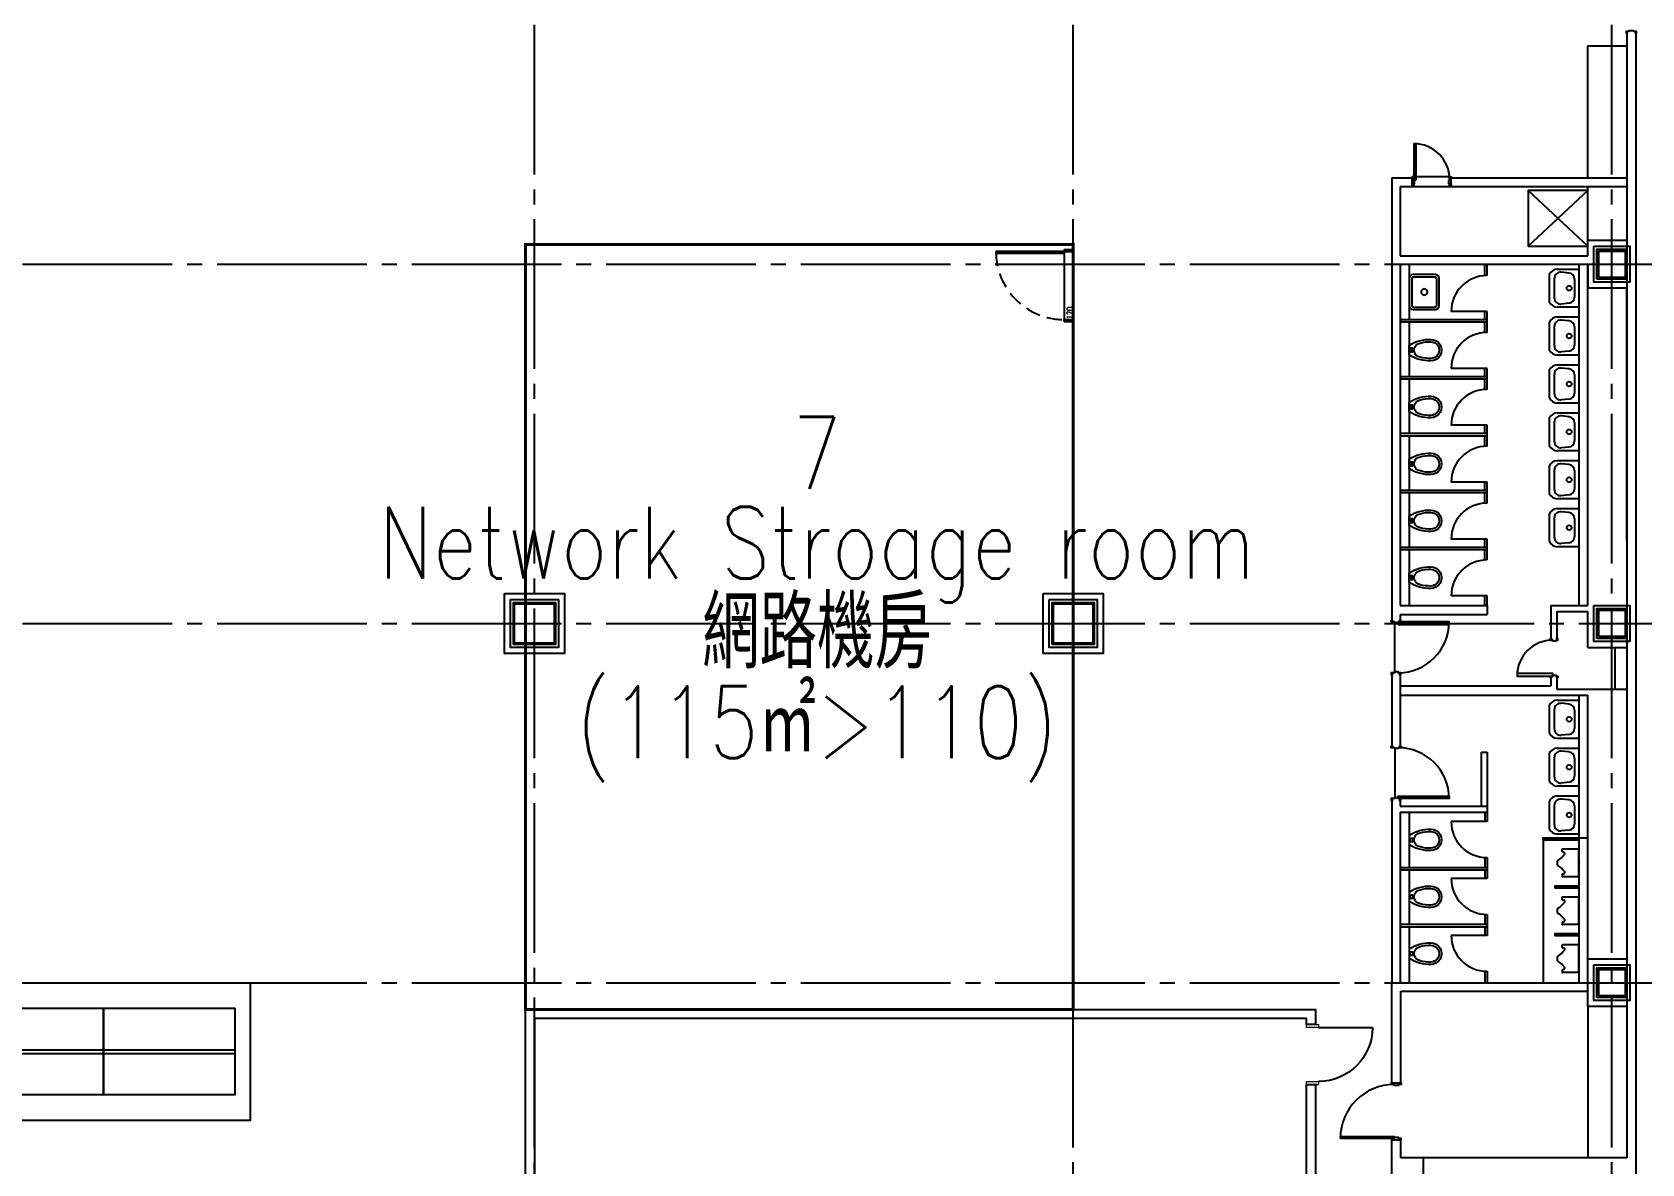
# Model space of a CAD drawing. Header units: millimetres. Extents: x -48783 to 30095, y 6477 to 24477.
# Drawn here: x 21661 to 24350, y 15447 to 17337 of the extents above; entities that cross this region are included whole.
import ezdxf
from ezdxf.enums import TextEntityAlignment as Align

# ---------------------------------------------------------------- set-up
doc = ezdxf.new("R2010")
doc.units = ezdxf.units.MM
doc.header["$LTSCALE"] = 100
doc.linetypes.add('X-N-FAB-L20$0$COL-CEN-LIN', pattern=[3.25, 2.5, -0.25, 0.25, -0.25])
doc.linetypes.add('X-N-FAB-L20$0$HIDDEN', pattern=[0.375, 0.25, -0.125])
for name, color, linetype in [('0-XREF', 7, 'Continuous'), ('X-N-FAB-L20$0$08', 8, 'Continuous'), ('X-N-FAB-L20$0$200K新增範圍', 8, 'Continuous'), ('X-N-FAB-L20$0$BLOCK', 8, 'Continuous'), ('X-N-FAB-L20$0$CCL', 8, 'X-N-FAB-L20$0$COL-CEN-LIN'), ('X-N-FAB-L20$0$COL', 8, 'Continuous'), ('X-N-FAB-L20$0$COL-S', 8, 'Continuous'), ('X-N-FAB-L20$0$DOOR', 8, 'Continuous'), ('X-N-FAB-L20$0$DOORSILL', 8, 'Continuous'), ('X-N-FAB-L20$0$TXT-CODE', 8, 'Continuous')]:
    doc.layers.add(name, color=color, linetype=linetype)
doc.styles.add('X-N-FAB-L20$0$CHINA', font='simplex.shx', dxfattribs={"width": 0.75, "bigfont": 'chineset.shx'})

# ---------------------------------------------------------------- blocks, each defined once
blk = doc.blocks.new('X-N-FAB-L20$0$X-NFAB-UPS_L10$0$A$C01469983')
at = {"lineweight": 0}
for p, q in [((-180, 0), (-200, 0)), ((-200, 0), (-200, -50)), ((0, 0), (-200, 0)), ((-180, 0), (-200, 0)), ((-180, 0), (-200, 0)), ((-20, 0), (-180, 0)), ((-20, 0), (-180, 0)), ((-20, 0), (-180, 0)), ((0, 0), (-20, 0)), ((0, 0), (-20, 0)), ((0, 0), (-20, 0)), ((0, -50), (0, 0)), ((-200, -50), (0, -50)), ((0, -950), (-200, -950)), ((-200, -950), (-200, -1000)), ((-180, -1000), (-200, -1000)), ((-200, -1000), (0, -1000)), ((-180, -1000), (-200, -1000)), ((-180, -1000), (-200, -1000)), ((-20, -1000), (-180, -1000)), ((-20, -1000), (-180, -1000)), ((-20, -1000), (-180, -1000)), ((0, -1000), (-20, -1000)), ((0, -1000), (-20, -1000)), ((0, -1000), (-20, -1000)), ((0, -1000), (0, -950))]:
    blk.add_line(p, q, dxfattribs=at)
blk.add_line((-200, -50), (-1100, -50))
at = {"lineweight": 0, "flags": 128}
blk.add_lwpolyline([(0, 0), (0, 100)], dxfattribs=at)
blk.add_arc((-200, -50), 900, 180, 270)
blk = doc.blocks.new('X-N-FAB-L20$0$A$C0e4649b7')
blk.add_lwpolyline([(0, 39108), (0, 43008), (13200, 43008), (13200, 42758), (13050, 42758), (13050, 42858), (150, 42858), (150, 39108)])
blk.add_lwpolyline([(13200, 32633), (13050, 32633), (13050, 41758), (13200, 41758)], close=True)
at = {"xscale": -1}
blk.add_blockref('X-N-FAB-L20$0$X-NFAB-UPS_L10$0$A$C01469983', (13050, 42758), dxfattribs=at)
blk = doc.blocks.new('X-N-FAB-L20$0$A$C028b1125')
at = {"layer": 'X-N-FAB-L20$0$COL'}
blk.add_lwpolyline([(0, 60), (60, 60), (60, 0), (0, 0)], close=True, dxfattribs=at)
at = {"layer": 'X-N-FAB-L20$0$COL-S'}
for points in [[(5, 5), (5, 55), (55, 55), (55, 5)], [(8, 8), (8, 52), (52, 52), (52, 8)]]:
    blk.add_lwpolyline(points, close=True, dxfattribs=at)
blk = doc.blocks.new('X-N-FAB-L20$0$A$C762889a9')
at = {"layer": 'X-N-FAB-L20$0$COL'}
blk.add_lwpolyline([(0, 80), (80, 80), (80, 0), (0, 0)], close=True, dxfattribs=at)
at = {"layer": 'X-N-FAB-L20$0$COL-S'}
for points in [[(5, 5), (5, 75), (75, 75), (75, 5)], [(7, 7), (7, 73), (73, 73), (73, 7)]]:
    blk.add_lwpolyline(points, close=True, dxfattribs=at)
blk = doc.blocks.new('X-N-FAB-L20$0$A$C20c95bda')
at = {"layer": 'X-N-FAB-L20$0$CCL'}
for p, q in [((23520, 0), (23520, 9160)), ((24420, 0), (24420, 9160)), ((25320, 0), (25320, 9160)), ((240, 6350), (28330, 6350)), ((240, 5750), (28330, 5750)), ((240, 5150), (28330, 5150))]:
    blk.add_line(p, q, dxfattribs=at)
at = {"layer": 'X-N-FAB-L20$0$COL'}
for name, p in [('X-N-FAB-L20$0$A$C028b1125', (25290, 6320)), ('X-N-FAB-L20$0$A$C762889a9', (23480, 5710)), ('X-N-FAB-L20$0$A$C762889a9', (24380, 5710)), ('X-N-FAB-L20$0$A$C028b1125', (25290, 5720)), ('X-N-FAB-L20$0$A$C028b1125', (25290, 5120))]:
    blk.add_blockref(name, p, dxfattribs=at)
blk = doc.blocks.new('X-N-FAB-L20$0$A$C1d07c4d4')
for centre in [(24962.4, 5325), (24962.4, 5245), (24962.4, 5165)]:
    blk.add_circle(centre, 0.2)
for centre, major_axis, start_param, end_param in [((24685.2, 6301.4), (-4.41, 4.41), -0.785398, 0.785398), ((24685.2, 6301.4), (-1.47, 1.47), -0.785398, 0.785398), ((24722.6, 6301.4), (4.41, 4.41), 5.497787, 7.068583), ((24722.6, 6301.4), (1.47, 1.47), 5.497787, 7.068583), ((24927.1, 6300.5), (-11.6, 11.6), 5.562191, 6.609389), ((24931.6, 6301.5), (7.16, 7.16), 0.682044, 2.356194), ((24944.7, 6300.2), (-7.16, 7.16), 3.926991, 5.394433), ((24931.6, 6268.5), (7.16, 7.16), 2.356194, 4.030345), ((24944.7, 6269.8), (-7.16, 7.16), 2.459548, 3.926991), ((24685.2, 6255.6), (-4.41, 4.41), 0.785398, 2.356194), ((24685.2, 6255.6), (-1.47, 1.47), 0.785398, 2.356194), ((24722.6, 6255.6), (4.41, 4.41), 3.926991, 5.497787), ((24722.6, 6255.6), (-1.47, 1.47), 2.356194, 3.926991), ((24927.1, 6269.5), (11.6, 11.6), 2.815389, 3.862587), ((24927.1, 6220.5), (-11.6, 11.6), 5.562191, 6.609389), ((24931.6, 6221.5), (7.16, 7.16), 0.682044, 2.356194), ((24944.7, 6220.2), (-7.16, 7.16), 3.926991, 5.394433), ((24931.6, 6188.5), (7.16, 7.16), 2.356194, 4.030345), ((24944.7, 6189.8), (-7.16, 7.16), 2.459548, 3.926991), ((24927.1, 6189.5), (11.6, 11.6), 2.815389, 3.862587), ((24927.1, 6140.5), (-11.6, 11.6), 5.562191, 6.609389), ((24931.6, 6141.5), (7.16, 7.16), 0.682044, 2.356194), ((24944.7, 6140.2), (-7.16, 7.16), 3.926991, 5.394433), ((24931.6, 6108.5), (7.16, 7.16), 2.356194, 4.030345), ((24944.7, 6109.8), (-7.16, 7.16), 2.459548, 3.926991), ((24927.1, 6109.5), (11.6, 11.6), 2.815389, 3.862587), ((24927.1, 6060.5), (-11.6, 11.6), 5.562191, 6.609389), ((24931.6, 6061.5), (7.16, 7.16), 0.682044, 2.356194), ((24944.7, 6060.2), (-7.16, 7.16), 3.926991, 5.394433), ((24931.6, 6028.5), (7.16, 7.16), 2.356194, 4.030345), ((24944.7, 6029.8), (-7.16, 7.16), 2.459548, 3.926991), ((24927.1, 6029.5), (11.6, 11.6), 2.815389, 3.862587), ((24927.1, 5980.5), (-11.6, 11.6), 5.562191, 6.609389), ((24931.6, 5981.5), (7.16, 7.16), 0.682044, 2.356194), ((24944.7, 5980.2), (-7.16, 7.16), 3.926991, 5.394433), ((24931.6, 5948.5), (7.16, 7.16), 2.356194, 4.030345), ((24944.7, 5949.8), (-7.16, 7.16), 2.459548, 3.926991), ((24927.1, 5949.5), (11.6, 11.6), 2.815389, 3.862587), ((24927.1, 5900.5), (-11.6, 11.6), 5.562191, 6.609389), ((24931.6, 5901.5), (7.16, 7.16), 0.682044, 2.356194), ((24944.7, 5900.2), (-7.16, 7.16), 3.926991, 5.394433), ((24927.1, 5869.5), (11.6, 11.6), 2.815389, 3.862587), ((24931.6, 5868.5), (7.16, 7.16), 2.356194, 4.030345), ((24944.7, 5869.8), (-7.16, 7.16), 2.459548, 3.926991), ((24927.1, 5580.5), (-11.6, 11.6), 5.562191, 6.609389), ((24931.6, 5581.5), (7.16, 7.16), 0.682044, 2.356194), ((24944.7, 5580.2), (-7.16, 7.16), 3.926991, 5.394433), ((24927.1, 5549.5), (11.6, 11.6), 2.815389, 3.862587), ((24931.6, 5548.5), (7.16, 7.16), 2.356194, 4.030345), ((24944.7, 5549.8), (-7.16, 7.16), 2.459548, 3.926991), ((24927.1, 5500.5), (-11.6, 11.6), 5.562191, 6.609389), ((24931.6, 5501.5), (7.16, 7.16), 0.682044, 2.356194), ((24944.7, 5500.2), (-7.16, 7.16), 3.926991, 5.394433), ((24927.1, 5469.5), (11.6, 11.6), 2.815389, 3.862587), ((24931.6, 5468.5), (7.16, 7.16), 2.356194, 4.030345), ((24944.7, 5469.8), (-7.16, 7.16), 2.459548, 3.926991), ((24927.1, 5420.5), (-11.6, 11.6), 5.562191, 6.609389), ((24931.6, 5421.5), (7.16, 7.16), 0.682044, 2.356194), ((24944.7, 5420.2), (-7.16, 7.16), 3.926991, 5.394433), ((24927.1, 5389.5), (11.6, 11.6), 2.815389, 3.862587), ((24931.6, 5388.5), (7.16, 7.16), 2.356194, 4.030345), ((24944.7, 5389.8), (-7.16, 7.16), 2.459548, 3.926991)]:
    blk.add_ellipse(centre, major_axis=major_axis, ratio=1, start_param=start_param, end_param=end_param)
at = {"extrusion": (0, 0, -1)}
blk.add_ellipse((24703.9, 6278.5), major_axis=(3.68, 3.68), ratio=1, dxfattribs=at)
for centre in [(24946.1, 6285), (24946.1, 6205), (24946.1, 6125), (24946.1, 6045), (24946.1, 5965), (24946.1, 5885), (24946.1, 5565), (24946.1, 5485), (24946.1, 5405)]:
    blk.add_ellipse(centre, major_axis=(-2.9, 2.9), ratio=1)
for centre, major_axis, start_param, end_param in [((24712.7, 6137.8), (-11.5, 60.6), 5.892615, 6.507749), ((24699, 6181.5), (8.5, 8.5), 2.525388, 5.328594), ((24712.7, 6137.8), (2.3, 57.7), 5.966712, 6.279598), ((24714.9, 6181.5), (-12.7, 12.7), 0.785398, 3.926991), ((24714.9, 6181.5), (-9.9, 9.9), 0.785398, 3.926991), ((24712.7, 6225.2), (43.6, 43.6), 2.319574, 2.934708), ((24712.7, 6225.2), (-40.8, 40.8), 3.890371, 4.203257), ((24712.7, 6042.8), (-11.5, 60.6), 5.892615, 6.507749), ((24714.9, 6086.5), (-12.7, 12.7), 0.785398, 3.926991), ((24712.7, 6130.2), (43.6, 43.6), 2.319574, 2.934708), ((24699, 6086.5), (8.5, 8.5), 2.525388, 5.328594), ((24712.7, 6042.8), (2.3, 57.7), 5.966712, 6.279598), ((24714.9, 6086.5), (-9.9, 9.9), 0.785398, 3.926991), ((24712.7, 6130.2), (-40.8, 40.8), 3.890371, 4.203257), ((24712.7, 5947.8), (-11.5, 60.6), 5.892615, 6.507749), ((24699, 5991.5), (8.5, 8.5), 2.525388, 5.328594), ((24712.7, 5947.8), (2.3, 57.7), 5.966712, 6.279598), ((24714.9, 5991.5), (-12.7, 12.7), 0.785398, 3.926991), ((24714.9, 5991.5), (-9.9, 9.9), 0.785398, 3.926991), ((24712.7, 6035.2), (43.6, 43.6), 2.319574, 2.934708), ((24712.7, 6035.2), (-40.8, 40.8), 3.890371, 4.203257), ((24712.7, 5852.8), (-11.5, 60.6), 5.892615, 6.507749), ((24699, 5896.5), (8.5, 8.5), 2.525388, 5.328594), ((24712.7, 5852.8), (2.3, 57.7), 5.966712, 6.279598), ((24714.9, 5896.5), (-12.7, 12.7), 0.785398, 3.926991), ((24714.9, 5896.5), (-9.9, 9.9), 0.785398, 3.926991), ((24712.7, 5940.2), (43.6, 43.6), 2.319574, 2.934708), ((24712.7, 5940.2), (-40.8, 40.8), 3.890371, 4.203257), ((24712.7, 5757.8), (-11.5, 60.6), 5.892615, 6.507749), ((24699, 5801.5), (8.5, 8.5), 2.525388, 5.328594), ((24712.7, 5757.8), (2.3, 57.7), 5.966712, 6.279598), ((24714.9, 5801.5), (-12.7, 12.7), 0.785398, 3.926991), ((24714.9, 5801.5), (-9.9, 9.9), 0.785398, 3.926991), ((24712.7, 5845.2), (43.6, 43.6), 2.319574, 2.934708), ((24712.7, 5845.2), (-40.8, 40.8), 3.890371, 4.203257), ((24712.7, 5319.8), (-61.5, 4.6), 0.917481, 1.532615), ((24714.9, 5363.5), (12.7, 12.7), 5.497787, 8.63938), ((24712.7, 5407.2), (-60.4, 12.5), 4.472248, 5.087382), ((24699, 5363.5), (-8.5, 8.5), 4.096184, 6.89939), ((24712.7, 5319.8), (56.3, 12.7), 4.65803, 4.970916), ((24712.7, 5407.2), (52.2, 24.6), 1.975025, 2.287911), ((24714.9, 5363.5), (-9.9, 9.9), 0.785398, 3.926991), ((24712.7, 5224.8), (-61.5, 4.6), 0.917481, 1.532615), ((24699, 5268.5), (-8.5, 8.5), 4.096184, 6.89939), ((24712.7, 5224.8), (56.3, 12.7), 4.65803, 4.970916), ((24714.9, 5268.5), (12.7, 12.7), 5.497787, 8.63938), ((24714.9, 5268.5), (-9.9, 9.9), 0.785398, 3.926991), ((24712.7, 5312.2), (-60.4, 12.5), 4.472248, 5.087382), ((24712.7, 5312.2), (52.2, 24.6), 1.975025, 2.287911), ((24712.7, 5129.8), (-61.5, 4.6), 0.917481, 1.532615), ((24714.9, 5173.5), (12.7, 12.7), 5.497787, 8.63938), ((24712.7, 5217.2), (-60.4, 12.5), 4.472248, 5.087382), ((24699, 5173.5), (-8.5, 8.5), 4.096184, 6.89939), ((24712.7, 5129.8), (56.3, 12.7), 4.65803, 4.970916), ((24714.9, 5173.5), (-9.9, 9.9), 0.785398, 3.926991), ((24712.7, 5217.2), (52.2, 24.6), 1.975025, 2.287911)]:
    blk.add_ellipse(centre, major_axis=major_axis, ratio=1, start_param=start_param, end_param=end_param, dxfattribs=at)
for p in [(24962.4, 5325), (24962.4, 5245), (24962.4, 5165)]:
    blk.add_point(p)
at = {"layer": 'X-N-FAB-L20$0$08'}
for p, q in [((25042.4, 6711), (25042.4, 6285)), ((25057.4, 6711), (25057.4, 5765)), ((24977.4, 6469), (24977.4, 6690)), ((24977.4, 6690), (25042.4, 6690)), ((24649.9, 6469), (24649.9, 5730)), ((24649.9, 6469), (24683.9, 6469)), ((24663.9, 6455), (25042.4, 6455)), ((24663.9, 6455), (24663.9, 6339)), ((24683.9, 6455.2), (24683.9, 6469)), ((24686.4, 6455), (24746.4, 6455)), ((24746.4, 6470.8), (24690.4, 6470.8)), ((24748.9, 6469), (25042.4, 6469)), ((24748.9, 6455.2), (24748.9, 6469)), ((24977.4, 6339), (24977.4, 6455)), ((24977.4, 6448), (24877.4, 6355)), ((24877.4, 6448), (24977.4, 6355)), ((24977.4, 6365), (25042.4, 6365)), ((24663.9, 6339), (24977.4, 6339)), ((24663.9, 6325), (24663.9, 5755)), ((24663.9, 6325), (24977.4, 6325)), ((24678.9, 6325), (24678.9, 6232)), ((24804.9, 6306), (24804.9, 6325)), ((24808.9, 6306), (24808.9, 6325)), ((24962.4, 6325), (24962.4, 5755)), ((24977.4, 6325), (24977.4, 6285)), ((24977.4, 6285), (24977.4, 6325)), ((24977.4, 6325), (24977.4, 6285)), ((24678.9, 6301.4), (24678.9, 6255.6)), ((24683.1, 6301.4), (24683.1, 6255.6)), ((24722.6, 6307.6), (24685.2, 6307.6)), ((24722.6, 6303.5), (24685.2, 6303.5)), ((24724.7, 6255.6), (24724.7, 6301.4)), ((24728.9, 6255.6), (24728.9, 6301.4)), ((24912.4, 6307.8), (24912.4, 6262.2)), ((24921.5, 6268.5), (24921.5, 6301.5)), ((24926, 6316.9), (24962.4, 6316.9)), ((24945.8, 6310.3), (24932.6, 6311.6)), ((24954.9, 6300.2), (24954.9, 6269.8)), ((24962.4, 6316.9), (24962.4, 6253.1)), ((24977.4, 5755), (24977.4, 6285)), ((25042.4, 6285), (24977.4, 6285)), ((25042.4, 5863.4), (25042.4, 6285)), ((25042.4, 6285), (25042.4, 5750)), ((24685.2, 6253.5), (24722.6, 6253.5)), ((24685.2, 6249.4), (24722.6, 6249.4)), ((24808.9, 6246), (24748.9, 6246)), ((24804.9, 6232), (24804.9, 6246)), ((24808.9, 6232), (24808.9, 6246)), ((24962.4, 6253.1), (24926, 6253.1)), ((24945.8, 6259.7), (24932.6, 6258.4)), ((24808.9, 6232), (24663.9, 6232)), ((24808.9, 6228), (24663.9, 6228)), ((24678.9, 6228), (24678.9, 6137)), ((24804.9, 6211), (24804.9, 6228)), ((24808.9, 6211), (24808.9, 6232)), ((24912.4, 6227.8), (24912.4, 6182.2)), ((24921.5, 6188.5), (24921.5, 6221.5)), ((24926, 6236.9), (24962.4, 6236.9)), ((24945.8, 6230.3), (24932.6, 6231.6)), ((24954.9, 6220.2), (24954.9, 6189.8)), ((24962.4, 6236.9), (24962.4, 6173.1)), ((24678.9, 6173.5), (24678.9, 6189.5)), ((24680.9, 6184.5), (24680.9, 6178.5)), ((24684.9, 6184.5), (24680.9, 6184.5)), ((24680.9, 6178.5), (24684.9, 6178.5)), ((24684.9, 6178.5), (24684.9, 6184.5)), ((24962.4, 6173.1), (24926, 6173.1)), ((24945.8, 6179.7), (24932.6, 6178.4)), ((24808.9, 6137), (24663.9, 6137)), ((24808.9, 6133), (24663.9, 6133)), ((24678.9, 6133), (24678.9, 6042)), ((24808.9, 6151), (24748.9, 6151)), ((24804.9, 6137), (24804.9, 6151)), ((24804.9, 6116), (24804.9, 6133)), ((24808.9, 6137), (24808.9, 6151)), ((24808.9, 6116), (24808.9, 6137)), ((24912.4, 6147.8), (24912.4, 6102.2)), ((24921.5, 6108.5), (24921.5, 6141.5)), ((24926, 6156.9), (24962.4, 6156.9)), ((24945.8, 6150.3), (24932.6, 6151.6)), ((24954.9, 6140.2), (24954.9, 6109.8)), ((24962.4, 6156.9), (24962.4, 6093.1)), ((24678.9, 6078.5), (24678.9, 6094.5)), ((24680.9, 6089.5), (24680.9, 6083.5)), ((24684.9, 6089.5), (24680.9, 6089.5)), ((24680.9, 6083.5), (24684.9, 6083.5)), ((24684.9, 6083.5), (24684.9, 6089.5)), ((24962.4, 6093.1), (24926, 6093.1)), ((24945.8, 6099.7), (24932.6, 6098.4)), ((24808.9, 6056), (24748.9, 6056)), ((24804.9, 6042), (24804.9, 6056)), ((24808.9, 6042), (24808.9, 6056)), ((24912.4, 6067.8), (24912.4, 6022.2)), ((24921.5, 6028.5), (24921.5, 6061.5)), ((24926, 6076.9), (24962.4, 6076.9)), ((24945.8, 6070.3), (24932.6, 6071.6)), ((24954.9, 6060.2), (24954.9, 6029.8)), ((24962.4, 6076.9), (24962.4, 6013.1)), ((24808.9, 6042), (24663.9, 6042)), ((24808.9, 6038), (24663.9, 6038)), ((24678.9, 6038), (24678.9, 5947)), ((24804.9, 6021), (24804.9, 6038)), ((24808.9, 6021), (24808.9, 6042)), ((24678.9, 5983.5), (24678.9, 5999.5)), ((24962.4, 6013.1), (24926, 6013.1)), ((24926, 5996.9), (24962.4, 5996.9)), ((24945.8, 6019.7), (24932.6, 6018.4)), ((24962.4, 5996.9), (24962.4, 5933.1)), ((24680.9, 5994.5), (24680.9, 5988.5)), ((24684.9, 5994.5), (24680.9, 5994.5)), ((24680.9, 5988.5), (24684.9, 5988.5)), ((24684.9, 5988.5), (24684.9, 5994.5)), ((24912.4, 5987.8), (24912.4, 5942.2)), ((24921.5, 5948.5), (24921.5, 5981.5)), ((24945.8, 5990.3), (24932.6, 5991.6)), ((24954.9, 5980.2), (24954.9, 5949.8)), ((24808.9, 5947), (24663.9, 5947)), ((24808.9, 5943), (24663.9, 5943)), ((24678.9, 5943), (24678.9, 5852)), ((24808.9, 5961), (24748.9, 5961)), ((24804.9, 5947), (24804.9, 5961)), ((24804.9, 5926), (24804.9, 5943)), ((24808.9, 5947), (24808.9, 5961)), ((24808.9, 5926), (24808.9, 5947)), ((24962.4, 5933.1), (24926, 5933.1)), ((24926, 5916.9), (24962.4, 5916.9)), ((24945.8, 5939.7), (24932.6, 5938.4)), ((24962.4, 5916.9), (24962.4, 5853.1)), ((24678.9, 5888.5), (24678.9, 5904.5)), ((24680.9, 5899.5), (24680.9, 5893.5)), ((24684.9, 5899.5), (24680.9, 5899.5)), ((24680.9, 5893.5), (24684.9, 5893.5)), ((24684.9, 5893.5), (24684.9, 5899.5)), ((24912.4, 5907.8), (24912.4, 5862.2)), ((24921.5, 5868.5), (24921.5, 5901.5)), ((24945.8, 5910.3), (24932.6, 5911.6)), ((24954.9, 5900.2), (24954.9, 5869.8)), ((24808.9, 5866), (24748.9, 5866)), ((24804.9, 5852), (24804.9, 5866)), ((24808.9, 5852), (24808.9, 5866)), ((24808.9, 5852), (24663.9, 5852)), ((24808.9, 5848), (24663.9, 5848)), ((24678.9, 5848), (24678.9, 5755)), ((24804.9, 5831), (24804.9, 5848)), ((24808.9, 5831), (24808.9, 5852)), ((24962.4, 5853.1), (24926, 5853.1)), ((24945.8, 5859.7), (24932.6, 5858.4)), ((24678.9, 5793.5), (24678.9, 5809.5)), ((24680.9, 5804.5), (24680.9, 5798.5)), ((24684.9, 5804.5), (24680.9, 5804.5)), ((24680.9, 5798.5), (24684.9, 5798.5)), ((24684.9, 5798.5), (24684.9, 5804.5)), ((24663.9, 5755), (24808.9, 5755)), ((24808.9, 5771), (24748.9, 5771)), ((24804.9, 5755), (24804.9, 5771)), ((24808.9, 5755), (24808.9, 5771)), ((24808.9, 5755), (24808.9, 5740)), ((24915.4, 5755), (24915.4, 5699.7)), ((24915.4, 5755), (24977.4, 5755)), ((25057.4, 5765), (25057.4, 5085)), ((24663.9, 5740), (24808.9, 5740)), ((24663.9, 5740), (24663.9, 5730)), ((24925.4, 5745), (24925.4, 5699.7)), ((24925.4, 5745), (24977.4, 5745)), ((24977.4, 5685), (24977.4, 5745)), ((24654.9, 5644), (24654.9, 5726)), ((24977.4, 5685), (25042.4, 5685)), ((25022.4, 5685), (25022.4, 5615)), ((25042.4, 5700), (25042.4, 5085)), ((24649.9, 5640), (24649.9, 5520)), ((24663.9, 5640), (24663.9, 5621)), ((24663.9, 5621), (24915.4, 5621)), ((24663.9, 5621), (24663.9, 5605)), ((24915.4, 5634.7), (24915.4, 5621)), ((24925.4, 5634.7), (24925.4, 5615)), ((24663.9, 5605), (24977.4, 5605)), ((24663.9, 5605), (24663.9, 5520)), ((24925.4, 5615), (25042.4, 5615)), ((24926, 5596.9), (24962.4, 5596.9)), ((24962.4, 5605), (24962.4, 5125)), ((24962.4, 5596.9), (24962.4, 5533.1)), ((24977.4, 5165), (24977.4, 5605)), ((24912.4, 5587.8), (24912.4, 5542.2)), ((24921.5, 5548.5), (24921.5, 5581.5)), ((24945.8, 5590.3), (24932.6, 5591.6)), ((24954.9, 5580.2), (24954.9, 5549.8)), ((24649.9, 5560), (24649.9, 5520)), ((24663.9, 5545), (24663.9, 5520)), ((24945.8, 5539.7), (24932.6, 5538.4)), ((24654.9, 5516), (24654.9, 5434)), ((24962.4, 5533.1), (24926, 5533.1)), ((24926, 5516.9), (24962.4, 5516.9)), ((24962.4, 5516.9), (24962.4, 5453.1)), ((24798.9, 5510), (24798.9, 5420)), ((24798.9, 5510), (24808.9, 5510)), ((24808.9, 5510), (24808.9, 5410)), ((24912.4, 5507.8), (24912.4, 5462.2)), ((24921.5, 5468.5), (24921.5, 5501.5)), ((24945.8, 5510.3), (24932.6, 5511.6)), ((24954.9, 5500.2), (24954.9, 5469.8)), ((24945.8, 5459.7), (24932.6, 5458.4)), ((24962.4, 5453.1), (24926, 5453.1)), ((24926, 5436.9), (24962.4, 5436.9)), ((24962.4, 5436.9), (24962.4, 5373.1)), ((24649.9, 5430), (24649.9, 5125)), ((24663.9, 5430), (24663.9, 5420)), ((24663.9, 5430), (24663.9, 5420)), ((24663.9, 5420), (24798.9, 5420)), ((24663.9, 5420), (24808.9, 5420)), ((24663.9, 5410), (24808.9, 5410)), ((24663.9, 5410), (24808.9, 5410)), ((24663.9, 5410), (24663.9, 5125)), ((24678.9, 5410), (24678.9, 5317)), ((24804.9, 5410), (24804.9, 5394)), ((24808.9, 5420), (24808.9, 5410)), ((24808.9, 5410), (24808.9, 5394)), ((24912.4, 5427.8), (24912.4, 5382.2)), ((24921.5, 5388.5), (24921.5, 5421.5)), ((24945.8, 5430.3), (24932.6, 5431.6)), ((24954.9, 5420.2), (24954.9, 5389.8)), ((24808.9, 5394), (24748.9, 5394)), ((24945.8, 5379.7), (24932.6, 5378.4)), ((24678.9, 5371.5), (24678.9, 5355.5)), ((24680.9, 5366.5), (24684.9, 5366.5)), ((24680.9, 5360.5), (24680.9, 5366.5)), ((24684.9, 5360.5), (24680.9, 5360.5)), ((24684.9, 5366.5), (24684.9, 5360.5)), ((24902.4, 5367), (24902.4, 5125)), ((24962.4, 5373.1), (24926, 5373.1)), ((24962.4, 5367), (24977.4, 5367)), ((24804.9, 5334), (24804.9, 5317)), ((24808.9, 5334), (24808.9, 5313)), ((24926.4, 5322), (24926.4, 5328)), ((24934.4, 5344.3), (24934.4, 5347.5)), ((24934.7, 5343.9), (24937.3, 5342.7)), ((24962.4, 5348), (24934.9, 5348)), ((24962.4, 5302), (24962.4, 5348)), ((24808.9, 5317), (24663.9, 5317)), ((24808.9, 5313), (24663.9, 5313)), ((24678.9, 5313), (24678.9, 5222)), ((24808.9, 5299), (24748.9, 5299)), ((24804.9, 5313), (24804.9, 5299)), ((24808.9, 5313), (24808.9, 5299)), ((24934.4, 5305.7), (24934.4, 5302.5)), ((24934.7, 5306.1), (24937.2, 5307.3)), ((24962.4, 5302), (24934.9, 5302)), ((24678.9, 5276.5), (24678.9, 5260.5)), ((24680.9, 5271.5), (24684.9, 5271.5)), ((24680.9, 5265.5), (24680.9, 5271.5)), ((24684.9, 5271.5), (24684.9, 5265.5)), ((24684.9, 5265.5), (24680.9, 5265.5)), ((24926.4, 5242), (24926.4, 5248)), ((24934.4, 5264.3), (24934.4, 5267.5)), ((24934.7, 5263.9), (24937.3, 5262.7)), ((24962.4, 5268), (24934.9, 5268)), ((24962.4, 5222), (24962.4, 5268)), ((24808.9, 5222), (24663.9, 5222)), ((24808.9, 5218), (24663.9, 5218)), ((24678.9, 5218), (24678.9, 5125)), ((24804.9, 5239), (24804.9, 5222)), ((24804.9, 5218), (24804.9, 5204)), ((24808.9, 5239), (24808.9, 5218)), ((24808.9, 5218), (24808.9, 5204)), ((24934.4, 5225.7), (24934.4, 5222.5)), ((24934.7, 5226.1), (24937.2, 5227.3)), ((24962.4, 5222), (24934.9, 5222)), ((24808.9, 5204), (24748.9, 5204)), ((24678.9, 5181.5), (24678.9, 5165.5)), ((24680.9, 5176.5), (24684.9, 5176.5)), ((24680.9, 5170.5), (24680.9, 5176.5)), ((24684.9, 5170.5), (24680.9, 5170.5)), ((24684.9, 5176.5), (24684.9, 5170.5)), ((24926.4, 5162), (24926.4, 5168)), ((24934.4, 5184.3), (24934.4, 5187.5)), ((24934.7, 5183.9), (24937.3, 5182.7)), ((24962.4, 5188), (24934.9, 5188)), ((24962.4, 5142), (24962.4, 5188)), ((24977.4, 5085), (24977.4, 5165)), ((24804.9, 5144), (24804.9, 5125)), ((24808.9, 5144), (24808.9, 5125)), ((24934.4, 5145.7), (24934.4, 5142.5)), ((24934.7, 5146.1), (24937.2, 5147.3)), ((24962.4, 5142), (24934.9, 5142)), ((25057.4, 5150), (25057.4, 3897)), ((24649.9, 4957.5), (24649.9, 5125)), ((24663.9, 5125), (24977.4, 5125)), ((24664.9, 5111), (24977.4, 5111)), ((24664.9, 4957.5), (24664.9, 5111)), ((24977.4, 5085), (24977.4, 5110)), ((24977.4, 5085), (24977.4, 4832.5)), ((25042.4, 5085), (24977.4, 5085)), ((25042.4, 5085), (25042.4, 4832.5)), ((22277.4, 5013), (22497.4, 5013)), ((22277.4, 5007), (22497.4, 5007)), ((22497.4, 5013), (22717.4, 5013)), ((22497.4, 5007), (22717.4, 5007)), ((24649.9, 4957.5), (24664.9, 4957.5)), ((24649.9, 4862.5), (24664.9, 4862.5)), ((24649.9, 4777.5), (24649.9, 4862.5)), ((24664.9, 4832.5), (24664.9, 4862.5)), ((25042.4, 4832.5), (24664.9, 4832.5)), ((24702.4, 4832.5), (24702.4, 4731.2))]:
    blk.add_line(p, q, dxfattribs=at)
for points in [[(25055.9, 6711), (25058.4, 6711), (25058.4, 6713.5), (25053.9, 6713.5), (25053.9, 6715), (25045.9, 6715), (25045.9, 6713.5), (25041.4, 6713.5), (25041.4, 6711), (25043.9, 6711)], [(24748.9, 6458.2), (24748.9, 6455), (24746.4, 6455), (24746.4, 6459.5), (24744.9, 6459.5), (24744.9, 6465), (24746.4, 6465), (24746.4, 6470.8), (24748.9, 6470.8), (24748.9, 6467.6)], [(24661.7, 5730), (24664.9, 5730), (24664.9, 5727.5), (24660.4, 5727.5), (24660.4, 5726), (24654.9, 5726), (24654.9, 5727.5), (24648.9, 5727.5), (24648.9, 5730), (24652.1, 5730)], [(24917.6, 5699.7), (24914.4, 5699.7), (24914.4, 5697.2), (24918.9, 5697.2), (24918.9, 5695.7), (24924.4, 5695.7), (24924.4, 5697.2), (24927.2, 5697.2), (24927.2, 5699.7), (24924, 5699.7)], [(24661.7, 5640), (24664.9, 5640), (24664.9, 5642.5), (24660.4, 5642.5), (24660.4, 5644), (24654.9, 5644), (24654.9, 5642.5), (24648.9, 5642.5), (24648.9, 5640), (24652.1, 5640)], [(24917.6, 5634.7), (24914.4, 5634.7), (24914.4, 5637.2), (24918.9, 5637.2), (24918.9, 5638.7), (24924.4, 5638.7), (24924.4, 5637.2), (24927.2, 5637.2), (24927.2, 5634.7), (24924, 5634.7)], [(24661.7, 5520), (24664.9, 5520), (24664.9, 5517.5), (24660.4, 5517.5), (24660.4, 5516), (24654.9, 5516), (24654.9, 5517.5), (24648.9, 5517.5), (24648.9, 5520), (24652.1, 5520)], [(24661.7, 5430), (24664.9, 5430), (24664.9, 5432.5), (24660.4, 5432.5), (24660.4, 5434), (24654.9, 5434), (24654.9, 5432.5), (24648.9, 5432.5), (24648.9, 5430), (24652.1, 5430)], [(24962.4, 5363), (24902.4, 5363), (24902.4, 5367), (24962.4, 5367)], [(24962.4, 5283), (24922.4, 5283), (24922.4, 5287), (24962.4, 5287)], [(24962.4, 5203), (24922.4, 5203), (24922.4, 5207), (24962.4, 5207)], [(24977.4, 5125), (24977.4, 5165)], [(24977.4, 5165), (25042.4, 5165)], [(24977.4, 5165), (25042.4, 5165)], [(24665.5, 4957.5), (24665.5, 4955), (24661, 4955), (24661, 4953.5), (24653.8, 4953.5), (24653.8, 4955), (24649.3, 4955), (24649.3, 4957.5), (24665.5, 4957.5)], [(24665.5, 4862.5), (24665.5, 4865), (24661, 4865), (24661, 4866.5), (24653.8, 4866.5), (24653.8, 4865), (24649.3, 4865), (24649.3, 4862.5), (24665.5, 4862.5)]]:
    blk.add_lwpolyline(points, dxfattribs=at)
for points in [[(24686.4, 6466.3), (24690.4, 6466.3), (24690.4, 6526.3), (24686.4, 6526.3)], [(24683.9, 6458.2), (24683.9, 6455), (24686.4, 6455), (24686.4, 6459.5), (24687.9, 6459.5), (24687.9, 6465), (24686.4, 6465), (24686.4, 6470.8), (24683.9, 6470.8), (24683.9, 6467.6)], [(24977.4, 6448), (24877.4, 6448), (24877.4, 6355), (24977.4, 6355)], [(24987.4, 6355), (25047.4, 6355), (25047.4, 6295), (24987.4, 6295)], [(24992.4, 6300), (24992.4, 6350), (25042.4, 6350), (25042.4, 6300)], [(24995.4, 6303), (24995.4, 6347), (25039.4, 6347), (25039.4, 6303)], [(23167.4, 5775), (23267.4, 5775), (23267.4, 5675), (23167.4, 5675)], [(23177.4, 5765), (23257.4, 5765), (23257.4, 5685), (23177.4, 5685)], [(23182.4, 5690), (23182.4, 5760), (23252.4, 5760), (23252.4, 5690)], [(23184.4, 5692), (23184.4, 5758), (23250.4, 5758), (23250.4, 5692)], [(24067.4, 5775), (24167.4, 5775), (24167.4, 5675), (24067.4, 5675)], [(24077.4, 5765), (24157.4, 5765), (24157.4, 5685), (24077.4, 5685)], [(24082.4, 5690), (24082.4, 5760), (24152.4, 5760), (24152.4, 5690)], [(24084.4, 5692), (24084.4, 5758), (24150.4, 5758), (24150.4, 5692)], [(24987.4, 5755), (25047.4, 5755), (25047.4, 5695), (24987.4, 5695)], [(24992.4, 5700), (24992.4, 5750), (25042.4, 5750), (25042.4, 5700)], [(24995.4, 5703), (24995.4, 5747), (25039.4, 5747), (25039.4, 5703)], [(24660.4, 5727.5), (24660.4, 5723.5), (24745.4, 5723.5), (24745.4, 5727.5)], [(24918.9, 5637.2), (24918.9, 5641.2), (24858.9, 5641.2), (24858.9, 5637.2)], [(24660.4, 5432.5), (24660.4, 5436.5), (24745.4, 5436.5), (24745.4, 5432.5)], [(24987.4, 5155), (25047.4, 5155), (25047.4, 5095), (24987.4, 5095)], [(24992.4, 5100), (24992.4, 5150), (25042.4, 5150), (25042.4, 5100)], [(24995.4, 5103), (24995.4, 5147), (25039.4, 5147), (25039.4, 5103)], [(22287.4, 5125), (22742.4, 5125), (22742.4, 4895), (22287.4, 4895), (22287.4, 5125)], [(22277.4, 4938), (22497.4, 4938), (22497.4, 5082), (22277.4, 5082)], [(22497.4, 4938), (22717.4, 4938), (22717.4, 5082), (22497.4, 5082)], [(24563.8, 4865), (24563.8, 4868), (24653.8, 4868), (24653.8, 4865)]]:
    blk.add_lwpolyline(points, close=True, dxfattribs=at)
for centre, radius, start, end in [((24686.4, 6466.3), 60, 0, 90), ((24808.9, 6246), 60, 90, 180), ((24808.9, 6151), 60, 90, 180), ((24808.9, 6056), 60, 90, 180), ((24808.9, 5961), 60, 90, 180), ((24808.9, 5866), 60, 90, 180), ((24808.9, 5771), 60, 90, 180), ((24660.4, 5727.5), 85, 270, 0), ((24918.9, 5637.2), 60, 90, 180), ((24660.4, 5432.5), 85, 0, 90), ((24808.9, 5394), 60, 180, 270), ((24927.9, 5328), 1.5, 122.255, 180), ((24903.4, 5366.9), 44.5, 302.256, 321.287), ((24934.9, 5347.5), 0.5, 90, 180), ((24934.9, 5344.3), 0.5, 180, 245.373), ((24936.2, 5340.5), 2.4, 321.287, 65.3743), ((24808.9, 5299), 60, 180, 270), ((24927.9, 5322), 1.5, 180, 237.745), ((24903.4, 5283.1), 44.5, 38.7129, 57.7443), ((24934.9, 5305.7), 0.5, 114.627, 180), ((24934.9, 5302.5), 0.5, 180, 270), ((24936.2, 5309.5), 2.4, 294.626, 38.7131), ((24927.9, 5248), 1.5, 122.255, 180), ((24903.4, 5286.9), 44.5, 302.256, 321.287), ((24934.9, 5267.5), 0.5, 90, 180), ((24934.9, 5264.3), 0.5, 180, 245.373), ((24936.2, 5260.5), 2.4, 321.287, 65.3743), ((24927.9, 5242), 1.5, 180, 237.745), ((24903.4, 5203.1), 44.5, 38.7129, 57.7443), ((24934.9, 5225.7), 0.5, 114.627, 180), ((24934.9, 5222.5), 0.5, 180, 270), ((24936.2, 5229.5), 2.4, 294.626, 38.7131), ((24808.9, 5204), 60, 180, 270), ((24927.9, 5168), 1.5, 122.255, 180), ((24903.4, 5206.9), 44.5, 302.256, 321.287), ((24934.9, 5187.5), 0.5, 90, 180), ((24934.9, 5184.3), 0.5, 180, 245.373), ((24936.2, 5180.5), 2.4, 321.287, 65.3743), ((24927.9, 5162), 1.5, 180, 237.745), ((24903.4, 5123.1), 44.5, 38.7129, 57.7443), ((24934.9, 5145.7), 0.5, 114.627, 180), ((24934.9, 5142.5), 0.5, 180, 270), ((24936.2, 5149.5), 2.4, 294.626, 38.7131), ((24653.8, 4865), 90, 90, 180)]:
    blk.add_arc(centre, radius, start, end, dxfattribs=at)
blk = doc.blocks.new('X-N-FAB-L20$0$A$C3E283735')
at = {"layer": 'X-N-FAB-L20$0$DOOR', "linetype": 'Continuous'}
for p, q in [((39, 124), (39, 10)), ((42, 10), (42, 124)), ((-75, 10), (-72, 10)), ((-75, 10), (-75, -5)), ((-72, 10), (-72, -5)), ((39, 10), (42, 10)), ((45, 10), (42, 10)), ((42, 10), (42, -5)), ((45, 10), (45, -5)), ((-72, -5), (-75, -5)), ((42, -5), (45, -5))]:
    blk.add_line(p, q, dxfattribs=at)
at = {"layer": 'X-N-FAB-L20$0$DOOR', "linetype": 'X-N-FAB-L20$0$HIDDEN'}
blk.add_arc((42, 10), 114, 90, 180, dxfattribs=at)
at = {"layer": 'X-N-FAB-L20$0$DOORSILL', "linetype": 'Continuous'}
for p, q in [((42, 10), (-72, 10)), ((-72, -5), (42, -5))]:
    blk.add_line(p, q, dxfattribs=at)
at = {"layer": 'DefPoints', "style": 'X-N-FAB-L20$0$CHINA', "width": 0.75}
blk.add_text('120', height=10, dxfattribs=at).set_placement((-71, -4.3))
blk = doc.blocks.new('X-N-FAB-L20')
at = {"const_width": 5}
blk.add_lwpolyline([(22485, 16983), (23400, 16983), (23400, 15705), (22485, 15705)], close=True, dxfattribs=at)
blk.add_blockref('X-N-FAB-L20$0$A$C1d07c4d4', (-717.4, 10625))
at = {"layer": 'X-N-FAB-L20$0$200K新增範圍', "xscale": 0.1, "yscale": 0.1, "zscale": 0.1}
blk.add_blockref('X-N-FAB-L20$0$A$C0e4649b7', (22485, 11404.2), dxfattribs=at)
at = {"layer": 'X-N-FAB-L20$0$BLOCK'}
blk.add_blockref('X-N-FAB-L20$0$A$C20c95bda', (-1020, 10600), dxfattribs=at)
at = {"layer": 'X-N-FAB-L20$0$DOOR', "rotation": 90.00000000000001}
blk.add_blockref('X-N-FAB-L20$0$A$C3E283735', (23395, 16929.5), dxfattribs=at)
at = {"layer": 'X-N-FAB-L20$0$TXT-CODE', "style": 'X-N-FAB-L20$0$CHINA', "width": 0.8}
for s, p in [('7', (22972, 16635)), ('Network Stroage room', (22972, 16485)), ('網路機房', (22972, 16335)), ('(115㎡>110)', (22972, 16185))]:
    blk.add_text(s, height=120, dxfattribs=at).set_placement(p, align=Align.MIDDLE_CENTER)

msp = doc.modelspace()

# ---------------------------------------------------------------- block references
at = {"layer": '0-XREF'}
msp.add_blockref('X-N-FAB-L20', (0, 0), dxfattribs=at)

doc.saveas('drawing.dxf')
